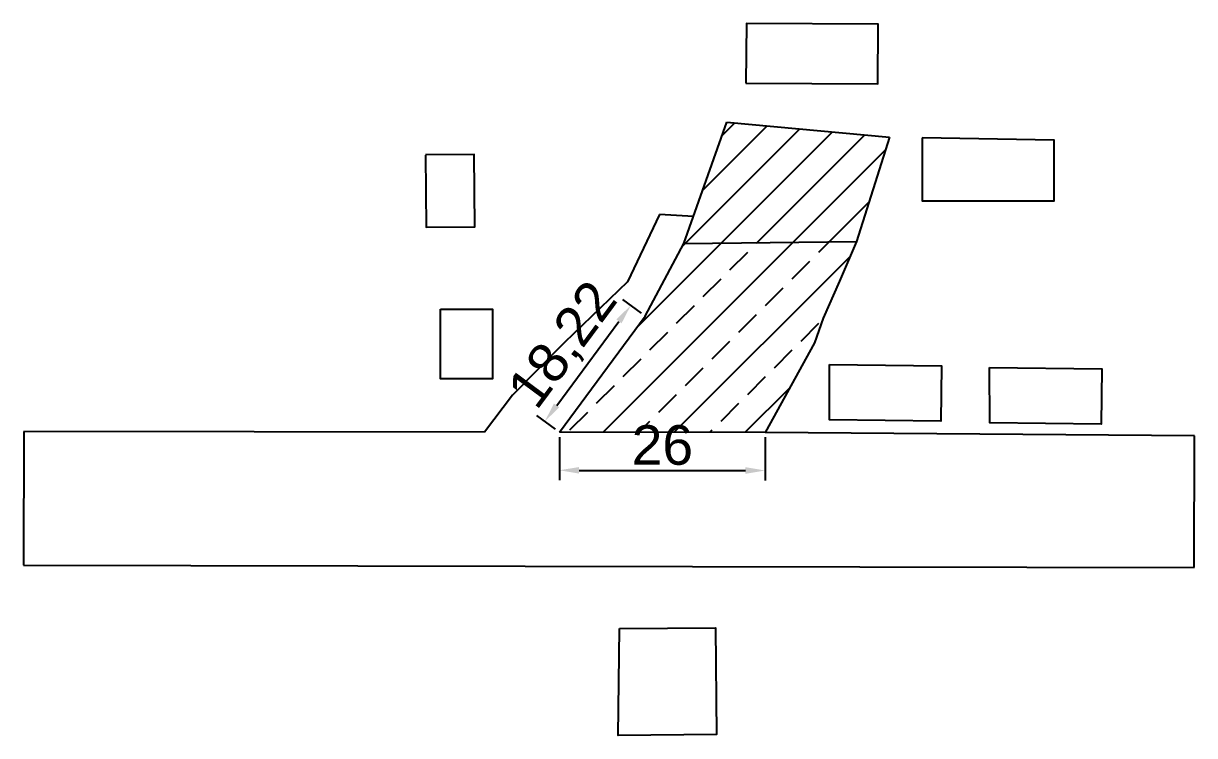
# Model space of a CAD drawing. Header units: metres. Extents: x 3996 to 16803, y -1642 to 12107.
# Drawn here: x 4512 to 4660, y 2921.5 to 3011.5 of the extents above; entities that cross this region are included whole.
import ezdxf

# ---------------------------------------------------------------- set-up
doc = ezdxf.new("R2010")
doc.units = ezdxf.units.M
doc.styles.get("Standard").update_dxf_attribs({"font": 'arial.ttf'})
doc.dimstyles.new('ISO-25', dxfattribs={"dimtxt": 5, "dimasz": 2.5, "dimexe": 1.25, "dimexo": 0.625, "dimtad": 1, "dimzin": 9, "dimtxsty": 'Standard', "dimcen": 2.5, "dimadec": 0, "dimazin": 0, "dimtfac": 1, "dimtmove": 1, "dimatfit": 3, "dimfxl": 1, "dimarcsym": 0})

# ---------------------------------------------------------------- blocks, each defined once
blk = doc.blocks.new('*D1')
at = {"color": 0, "lineweight": -2, "transparency": 16777216}
for p, q in [((4590.08, 2974.85), (4587.73, 2976.59)), ((4579.38, 2963.22), (4587.25, 2973.83)), ((4579.23, 2960.22), (4576.88, 2961.95))]:
    blk.add_line(p, q, dxfattribs=at)
at = {"color": 0, "transparency": 16777216}
for points in [[(4586.91, 2974.08), (4587.58, 2973.59), (4588.74, 2975.84)], [(4579.04, 2963.46), (4579.71, 2962.97), (4577.89, 2961.21)]]:
    blk.add_solid(points, dxfattribs=at)
at = {"layer": 'Defpoints', "color": 0, "transparency": 16777216}
for p in [(4588.74, 2975.84), (4590.58, 2974.48), (4579.73, 2959.84)]:
    blk.add_point(p, dxfattribs=at)
at = {"color": 0, "transparency": 16777216, "insert": (4580.4, 2970.69), "char_height": 5, "attachment_point": 5, "rotation": 53.4429}
blk.add_mtext('18,22', dxfattribs=at)
blk = doc.blocks.new('*D2')
at = {"color": 0, "lineweight": -2, "transparency": 16777216}
for p, q in [((4579.73, 2959.22), (4579.72, 2953.77)), ((4605.73, 2959.19), (4605.72, 2953.74)), ((4582.22, 2955.01), (4603.22, 2954.99))]:
    blk.add_line(p, q, dxfattribs=at)
at = {"color": 0, "transparency": 16777216}
for points in [[(4582.22, 2955.43), (4582.22, 2954.6), (4579.72, 2955.02)], [(4603.22, 2955.41), (4603.22, 2954.57), (4605.72, 2954.99)]]:
    blk.add_solid(points, dxfattribs=at)
at = {"layer": 'Defpoints', "color": 0, "transparency": 16777216}
for p in [(4579.73, 2959.84), (4605.73, 2959.81), (4605.72, 2954.99)]:
    blk.add_point(p, dxfattribs=at)
at = {"color": 0, "transparency": 16777216, "insert": (4592.73, 2958.18), "char_height": 5, "attachment_point": 5, "rotation": 359.9302}
blk.add_mtext('26', dxfattribs=at)

msp = doc.modelspace()

# ---------------------------------------------------------------- hatches: boundary and pattern name
h = msp.add_hatch()
h.set_pattern_fill('ANSI31', color=256)
h.paths.add_polyline_path([(4621.43022, 2997.08617), (4600.89149, 2998.99046), (4595.4317, 2983.65221), (4617.27048, 2983.92924)])
h = msp.add_hatch()
h.set_pattern_fill('ANSI33', color=256)
h.paths.add_polyline_path([(4611.92775, 2971.0971), (4613.02962, 2974.2155), (4615.0834, 2978.91971), (4617.27048, 2983.92924), (4595.4317, 2983.65221), (4590.57866, 2974.47698), (4579.72785, 2959.84344), (4605.72783, 2959.81177)])

# ---------------------------------------------------------------- linework, layer by layer
for p, q in [((4595.4317, 2983.65221), (4600.89149, 2998.99046)), ((4600.89149, 2998.99046), (4621.43022, 2997.08617)), ((4621.43022, 2997.08617), (4617.27048, 2983.92924)), ((4592.35959, 2987.30659), (4588.32211, 2978.82401)), ((4596.65389, 2987.08573), (4592.35959, 2987.30659)), ((4590.57866, 2974.47698), (4595.4317, 2983.65221)), ((4595.4317, 2983.65221), (4617.27048, 2983.92924)), ((4617.27048, 2983.92924), (4615.0834, 2978.91971)), ((4588.32211, 2978.82401), (4580.38637, 2971.17578)), ((4615.0834, 2978.91971), (4613.02962, 2974.2155)), ((4579.72785, 2959.84344), (4590.57866, 2974.47698)), ((4613.02962, 2974.2155), (4611.92775, 2971.0971)), ((4580.38637, 2971.17578), (4573.78878, 2964.50116)), ((4611.92775, 2971.0971), (4605.72783, 2959.81177)), ((4573.78878, 2964.50116), (4570.26439, 2959.81893)), ((4512.0628, 2959.93867), (4512.02802, 2943.03164)), ((4570.26439, 2959.81893), (4512.0628, 2959.93867)), ((4605.72783, 2959.81177), (4579.72785, 2959.84344)), ((4659.95121, 2959.3806), (4605.72783, 2959.81177)), ((4659.91695, 2942.72737), (4659.95121, 2959.3806)), ((4512.02802, 2943.03164), (4659.91695, 2942.72737))]:
    msp.add_line(p, q)
for points in [[(4603.28168, 3003.90418), (4619.92642, 3003.81528), (4619.96679, 3011.37238), (4603.37211, 3011.46102), (4603.28168, 3003.90418)], [(4625.56115, 2997.01905), (4625.56115, 2989.05535), (4642.21614, 2989.05535), (4642.21614, 2996.48814), (4642.2149, 2996.72786), (4625.56115, 2997.01905)], [(4562.80577, 2994.8239), (4562.89519, 2985.71281), (4569.06266, 2985.77334), (4568.97299, 2994.9088), (4562.80553, 2994.84826)], [(4564.71909, 2975.35066), (4571.26806, 2975.35066), (4571.26806, 2966.56929), (4564.71909, 2966.56929), (4564.71909, 2975.35066)], [(4613.82469, 2968.37903), (4627.99677, 2968.20598), (4627.91141, 2961.21504), (4613.8589, 2961.38663), (4613.82469, 2968.37903)], [(4634.05153, 2968.01927), (4648.22361, 2967.84622), (4648.13825, 2960.85528), (4634.08575, 2961.02687), (4634.05153, 2968.01927)], [(4587.308, 2935.02396), (4599.42791, 2935.13657), (4599.55344, 2921.62559), (4587.14203, 2921.51028), (4587.308, 2935.02396)]]:
    msp.add_lwpolyline(points)

# ---------------------------------------------------------------- dimensions: what is measured, and where the dimension line sits
for p2, distance, picture, middle in [((4590.57866, 2974.47698), 2.29165, '*D1', (4580.39679, 2970.68715)), ((4605.72783, 2959.81177), -4.82543, '*D2', (4592.72583, 2958.18004))]:
    dim = msp.add_aligned_dim(p1=(4579.72785, 2959.84344), p2=p2, distance=distance, dimstyle='ISO-25')
    dim.commit()
    dim.dimension.update_dxf_attribs({"geometry": picture, "text_midpoint": middle})

doc.saveas('drawing.dxf')
